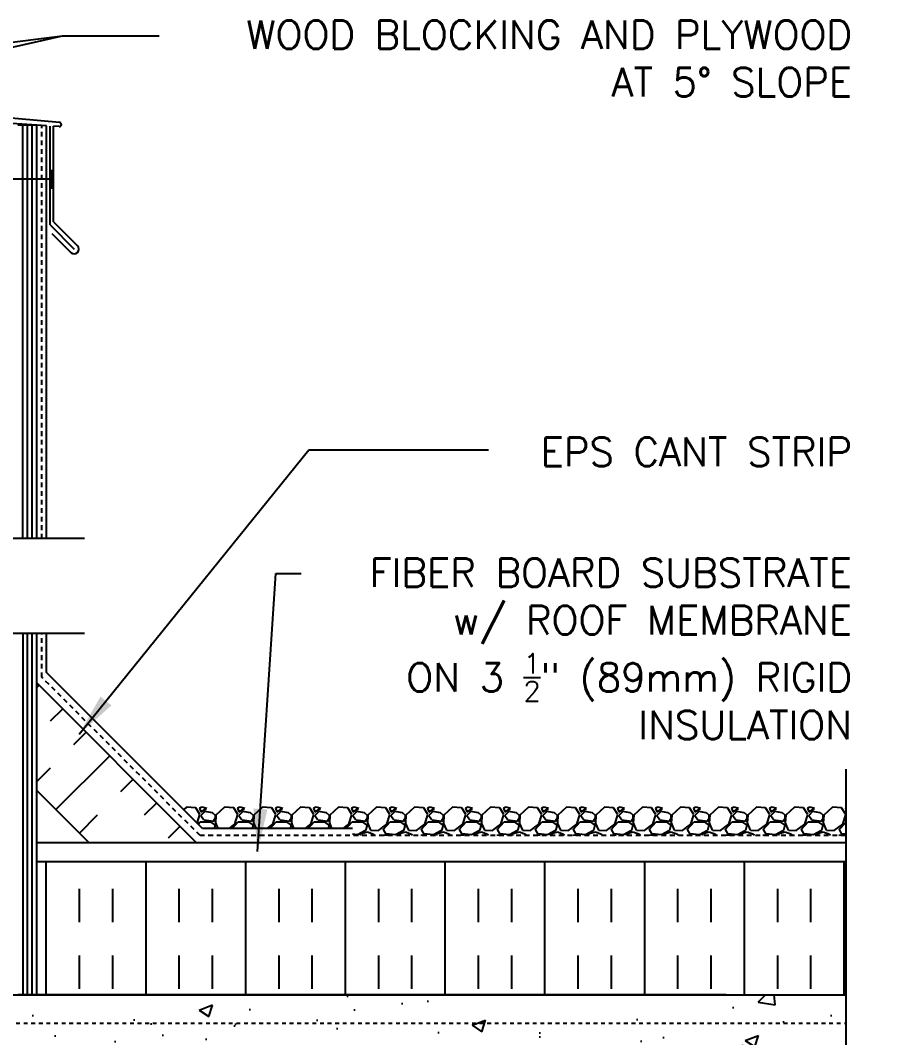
# Model space of a CAD drawing. Header units: inches. Extents: x 186.1 to 244.3, y 174.6 to 253.3.
# Drawn here: x 221.57 to 244.29, y 225.68 to 252.44 of the extents above; entities that cross this region are included whole.
import ezdxf

# ---------------------------------------------------------------- set-up
doc = ezdxf.new("R2010")
doc.units = ezdxf.units.IN
doc.header["$LTSCALE"] = 0.5
doc.header["$MEASUREMENT"] = 0
doc.linetypes.add('DASHED2', pattern=[0.375, 0.25, -0.125])
doc.linetypes.add('HIDDEN2', pattern=[0.1875, 0.125, -0.0625])
for name, color, linetype in [('HATCH', 12, 'Continuous'), ('Hidden2', 12, 'HIDDEN2'), ('line25', 2, 'Continuous'), ('LINE50', 5, 'Continuous'), ('LINE9', 9, 'Continuous'), ('TEXT', 4, 'Continuous')]:
    doc.layers.add(name, color=color, linetype=linetype)
doc.styles.add('DIM', font='romans.shx', dxfattribs={"width": 0.7})
doc.styles.add('ROMANS', font='romans.shx', dxfattribs={"height": 0.75})
doc.dimstyles.new('ext_12', dxfattribs={"dimscale": 12, "dimtxt": 0.075, "dimasz": 0.09375, "dimexe": 0.09375, "dimexo": 0.0625, "dimgap": 0.0625, "dimtad": 1, "dimdec": 1, "dimzin": 2, "dimdsep": 46, "dimlunit": 4, "dimtxsty": 'DIM', "dimcen": 0.09, "dimdle": 0.09375, "dimclrt": 4, "dimadec": 0, "dimazin": 0, "dimtfac": 1, "dimtdec": 1, "dimtmove": 2, "dimatfit": 3, "dimfxl": 1, "dimfrac": 2, "dimtolj": 1, "dimtzin": 0, "dimarcsym": 0})

msp = doc.modelspace()

# ---------------------------------------------------------------- hatches: boundary and pattern name
at = {"layer": 'HATCH'}
h = msp.add_hatch(dxfattribs=at)
h.set_pattern_fill('AR-CONC', color=256, scale=0.5)
h.set_pattern_definition([(50, (0, 0), (3.5863, -0.31376), [0.375, -4.125]), (355, (0, 0), (-0.693757, 3.76096), [0.3, -3.3]), (100.4514, (0.299, -0.026), (2.892544, 3.4472), [0.3187, -3.50571]), (46.1842, (0, 1), (5.336207, -0.827596), [0.5625, -6.1875]), (96.6356, (0.4447, 0.931), (4.67331, 4.87059), [0.47805, -5.25857]), (351.1842, (0, 1), (4.67331, 4.87059), [0.45, -4.95]), (21, (0.5, 0.75), (2.984535, -2.013094), [0.375, -4.125]), (326, (0.5, 0.75), (1.216577, 3.62575), [0.3, -3.3]), (71.4514, (0.7487, 0.5822), (4.201112, 1.612656), [0.3187, -3.50571]), (37.5, (0, 0), (0.0607993, 1.6644693), [0, -3.26, 0, -3.35, 0, -3.3125]), (7.5, (0, 0), (1.315348, 1.972059), [0, -1.91, 0, -3.185, 0, -1.2625]), (327.5, (-1.115, 0), (2.669112, -0.1127744), [0, -1.25, 0, -3.9, 0, -5.175]), (317.5, (-1.615, 0), (2.915931, 0.500525), [0, -1.625, 0, -2.59, 0, -3.675])])
h.paths.add_polyline_path([(218.882, 203.116, 0.08841), (218.736, 203.213), (218.646, 203.213), (218.646, 203.255, -0.249069), (218.536, 203.462), (218.536, 203.529, -0.414214), (218.598, 203.592), (218.646, 203.592), (218.646, 203.662), (218.541, 203.662, -0.155529), (218.365, 203.796, 0.180914), (217.947, 204.107), (216.366, 204.46, 0.054974), (216.039, 204.496), (213.882, 204.496), (211.724, 204.496, 0.054974), (211.397, 204.46), (209.816, 204.107, 0.180914), (209.398, 203.796, -0.155529), (209.223, 203.662), (209.118, 203.662), (209.118, 203.592), (209.165, 203.592, -0.414214), (209.228, 203.529), (209.228, 203.462, -0.249069), (209.118, 203.255), (209.118, 203.213), (209.028, 203.213, 0.088416), (208.882, 203.116), (208.882, 200.249), (211.278, 200.249), (212.278, 201.249), (212.278, 200.249), (212.278, 199.249), (213.278, 200.249), (218.882, 200.249)])
h.paths.add_polyline_path([(218.882, 210.628), (218.252, 210.628), (218.252, 210.74), (218.372, 210.94), (218.372, 212.302, 0.268138), (218.21, 212.45), (209.553, 212.45, 0.268156), (209.392, 212.302), (209.392, 210.94), (209.512, 210.74), (209.512, 210.628), (208.882, 210.628), (208.882, 209.308), (208.882, 207.308, 0.088416), (209.028, 207.211), (209.118, 207.211), (209.118, 207.169, -0.249069), (209.228, 206.962), (209.228, 206.894, -0.414214), (209.165, 206.832), (209.118, 206.832), (209.118, 206.762), (209.223, 206.762, 0.231736), (209.58, 206.913, -0.8344), (209.792, 206.787), (209.78, 206.766, 2.155404), (210.319, 206.96, -1), (210.532, 207.471, -0.311223), (211.241, 206.455), (211.241, 206.29, 1.661382), (211.802, 206.643, -1), (212.015, 207.154, -0.30095), (212.752, 206.282, 1.661382), (213.313, 206.635, 0.055617), (213.133, 206.68, -0.843243), (213.168, 207.113, -0.047544), (213.882, 207.177, -0.047544), (214.595, 207.113, -0.843243), (214.63, 206.68, 0.055617), (214.45, 206.635, 1.661382), (215.011, 206.282, -0.30095), (215.748, 207.154, -1), (215.961, 206.643, 1.661382), (216.522, 206.29), (216.522, 206.455, -0.311223), (217.231, 207.471, -1), (217.444, 206.96, 2.155404), (217.983, 206.766), (217.971, 206.787, -0.834375), (218.183, 206.913, 0.23174), (218.541, 206.762), (218.646, 206.762), (218.646, 206.832), (218.598, 206.832, -0.414214), (218.536, 206.894), (218.536, 206.962, -0.249069), (218.646, 207.169), (218.646, 207.211), (218.736, 207.211, 0.08841), (218.882, 207.308), (218.882, 209.308)])
h.paths.add_polyline_path([(213.805, 213.853, 0.225652), (213.43, 214.228), (209.767, 214.228, 0.225652), (209.392, 213.853), (209.392, 213.012, 0.225652), (209.767, 212.637), (213.43, 212.637, 0.225652), (213.805, 213.012)])
h.paths.add_polyline_path([(213.805, 215.635, 0.225652), (213.43, 216.01), (209.767, 216.01, 0.225652), (209.392, 215.635), (209.392, 214.794, 0.225652), (209.767, 214.419), (213.43, 214.419, 0.225652), (213.805, 214.794)])
h.paths.add_polyline_path([(218.372, 215.635, 0.225652), (217.997, 216.01), (214.333, 216.01, 0.225652), (213.958, 215.635), (213.958, 214.794, 0.225652), (214.333, 214.419), (217.997, 214.419, 0.225652), (218.372, 214.794)])
h.paths.add_polyline_path([(218.372, 213.853, 0.225652), (217.997, 214.228), (214.333, 214.228, 0.225652), (213.958, 213.853), (213.958, 213.012, 0.225652), (214.333, 212.637), (217.997, 212.637, 0.225652), (218.372, 213.012)])
h.paths.add_polyline_path([(216.882, 223.558), (215.382, 223.558, 0.506889), (214.808, 223.545, 0.520567), (214.434, 223.545, 0.520567), (213.979, 223.545, 0.520567), (213.638, 223.545, 0.520567), (213.155, 223.545, 0.520567), (212.681, 223.545, 0.520567), (211.96, 223.545, 0.520567), (211.64, 223.545, 0.520567), (211.128, 223.545, 0.520567), (210.758, 223.545, 0.520567), (210.491, 223.545, 0.520567), (209.974, 223.545, 0.520567), (209.608, 223.545, 0.439943), (209.246, 223.593), (209.246, 222.463), (208.882, 222.463), (208.882, 221.713), (209.246, 221.713), (209.246, 220.513), (208.882, 220.513), (208.882, 219.763), (209.246, 219.763), (209.246, 218.979, -0.385423), (209.292, 218.929), (209.292, 218.899), (209.392, 218.899), (209.392, 217.062, 0.108933), (209.544, 217.175, -0.8344), (209.756, 217.05), (209.744, 217.028, 2.155404), (210.283, 217.223, -1), (210.496, 217.734, -0.311223), (211.205, 216.718), (211.205, 216.553, 1.661382), (211.766, 216.905, -1), (211.979, 217.417, -0.30095), (212.716, 216.544, 1.661382), (213.277, 216.897, 0.055617), (213.097, 216.943, -0.843243), (213.132, 217.375, -0.049932), (213.882, 217.439, -0.049932), (214.631, 217.375, -0.843243), (214.666, 216.943, 0.055617), (214.486, 216.897, 1.661382), (215.047, 216.544, -0.30095), (215.784, 217.417, -1), (215.997, 216.905, 1.661382), (216.558, 216.553), (216.558, 216.718, -0.311223), (217.267, 217.734, -1), (217.48, 217.223, 2.155404), (218.019, 217.028), (218.007, 217.05, -0.834375), (218.219, 217.175, 0.10894), (218.372, 217.062), (218.372, 218.899), (218.472, 218.899), (218.472, 218.929, -0.385423), (218.517, 218.979), (218.517, 219.763), (218.882, 219.763), (218.882, 220.058), (218.882, 223.558), (217.382, 223.558), (217.382, 219.766), (217.66, 219.766), (217.66, 219.539), (217.4, 219.539), (217.132, 219.539), (216.603, 219.539), (216.603, 219.766), (216.882, 219.766)])
h.paths.add_polyline_path([(215.382, 225.558), (215.632, 225.558), (243.292, 225.558), (243.292, 226.808), (219.569, 226.808, 0.505123), (219.122, 226.797, 0.520567), (218.609, 226.797, 0.520567), (218.002, 226.797, 0.520567), (217.412, 226.797, 0.520567), (216.844, 226.797, 0.520567), (216.426, 226.797, 0.520567), (215.784, 226.797, 0.520567), (215.289, 226.797, 0.520567), (214.812, 226.797, 0.520567), (214.37, 226.797, 0.520567), (213.918, 226.797, 0.520567), (213.431, 226.797, 0.520567), (212.905, 226.797, 0.520567), (212.432, 226.797, 0.520567), (211.822, 226.797, 0.520567), (211.451, 226.797, 0.520567), (210.94, 226.797, 0.520567), (210.474, 226.797, 0.520567), (209.962, 226.797, 0.520567), (209.513, 226.797, 0.520567), (209.176, 226.797, 0.399747), (208.882, 226.857), (208.882, 225.613), (209.246, 225.613), (209.246, 224.413), (208.882, 224.413), (208.882, 223.663), (209.246, 223.663), (209.246, 223.593, -0.439943), (209.608, 223.545, -0.520567), (209.974, 223.545, -0.520567), (210.491, 223.545, -0.520567), (210.758, 223.545, -0.520567), (211.128, 223.545, -0.520567), (211.64, 223.545, -0.520567), (211.96, 223.545, -0.520567), (212.681, 223.545, -0.520567), (213.155, 223.545, -0.520567), (213.638, 223.545, -0.520567), (213.979, 223.545, -0.520567), (214.434, 223.545, -0.520567), (214.808, 223.545, -0.506889), (215.382, 223.558)])
h.paths.add_polyline_path([(243.292, 225.308), (215.882, 225.308), (215.882, 225.058), (219.983, 225.058), (220.983, 224.058), (243.292, 224.058)], flags=17)
h.paths.add_polyline_path([(243.292, 225.558), (215.632, 225.558, -0.414214), (215.882, 225.308), (243.292, 225.308)], flags=17)
h.paths.add_polyline_path([(218.882, 229.308, 0.08841), (218.736, 229.405), (218.646, 229.405), (218.646, 229.447, -0.249069), (218.536, 229.654), (218.536, 229.722, -0.414214), (218.598, 229.784), (218.646, 229.784), (218.646, 229.854), (218.541, 229.854, 0.231736), (218.183, 229.703, -0.8344), (217.971, 229.829), (217.983, 229.85, 2.155404), (217.444, 229.656, -1), (217.231, 229.144, -0.311223), (216.522, 230.16), (216.522, 230.325, 1.661382), (215.961, 229.973, -1), (215.748, 229.462, -0.30095), (215.011, 230.334, 1.661382), (214.45, 229.981, 0.055617), (214.63, 229.936, -0.843243), (214.595, 229.503, -0.047544), (213.882, 229.438, -0.047544), (213.168, 229.503, -0.843243), (213.133, 229.936, 0.055617), (213.313, 229.981, 1.661382), (212.752, 230.334, -0.30095), (212.015, 229.462, -1), (211.802, 229.973, 1.661382), (211.241, 230.325), (211.241, 230.16, -0.311223), (210.532, 229.144, -1), (210.319, 229.656, 2.155404), (209.78, 229.85), (209.792, 229.829, -0.834375), (209.58, 229.703, 0.23174), (209.223, 229.854), (209.118, 229.854), (209.118, 229.784), (209.165, 229.784, -0.414214), (209.228, 229.722), (209.228, 229.654, -0.249069), (209.118, 229.447), (209.118, 229.405), (209.028, 229.405, 0.088416), (208.882, 229.308), (208.882, 227.308), (208.882, 226.857, -0.399747), (209.176, 226.797, -0.520567), (209.513, 226.797, -0.520567), (209.962, 226.797, -0.520567), (210.474, 226.797, -0.520567), (210.94, 226.797, -0.520567), (211.451, 226.797, -0.520567), (211.822, 226.797, -0.520567), (212.432, 226.797, -0.520567), (212.905, 226.797, -0.520567), (213.431, 226.797, -0.520567), (213.918, 226.797, -0.520567), (214.37, 226.797, -0.520567), (214.812, 226.797, -0.520567), (215.289, 226.797, -0.520567), (215.784, 226.797, -0.520567), (216.426, 226.797, -0.520567), (216.844, 226.797, -0.520567), (217.412, 226.797, -0.520567), (218.002, 226.797, -0.520567), (218.609, 226.797, -0.520567), (219.122, 226.797, -0.505123), (219.569, 226.808), (219.569, 227.308), (218.882, 227.308)])
h.paths.add_polyline_path([(218.646, 233.361), (218.646, 233.403), (218.736, 233.403, 0.08841), (218.882, 233.5), (218.882, 236.308), (213.02, 236.308), (212.02, 237.308), (212.02, 235.308), (211.02, 236.308), (208.882, 236.308), (208.882, 233.5, 0.088416), (209.028, 233.403), (209.118, 233.403), (209.118, 233.361, -0.249069), (209.228, 233.154), (209.228, 233.087, -0.414214), (209.165, 233.024), (209.118, 233.024), (209.118, 232.954), (209.223, 232.954, -0.155529), (209.398, 232.82, 0.180914), (209.816, 232.509), (211.397, 232.156, 0.054974), (211.724, 232.12), (213.882, 232.12), (216.039, 232.12, 0.054974), (216.366, 232.156), (217.947, 232.509, 0.180914), (218.365, 232.82, -0.155529), (218.541, 232.954), (218.646, 232.954), (218.646, 233.024), (218.598, 233.024, -0.414214), (218.536, 233.087), (218.536, 233.154, -0.249069)])
h.paths.add_polyline_path([(218.882, 241.871, 0.08841), (218.736, 241.969), (218.646, 241.969), (218.646, 242.011, -0.249069), (218.536, 242.218), (218.536, 242.285, -0.414214), (218.598, 242.348), (218.646, 242.348), (218.646, 242.418), (218.541, 242.418, -0.155529), (218.365, 242.552, 0.180914), (217.947, 242.863), (216.366, 243.216, 0.054974), (216.039, 243.252), (213.882, 243.252), (211.724, 243.252, 0.054974), (211.397, 243.216), (209.816, 242.863, 0.180914), (209.398, 242.552, -0.155529), (209.223, 242.418), (209.118, 242.418), (209.118, 242.348), (209.165, 242.348, -0.414214), (209.228, 242.285), (209.228, 242.218, -0.249069), (209.118, 242.011), (209.118, 241.969), (209.028, 241.969, 0.088416), (208.882, 241.871), (208.882, 238.808), (211.02, 238.808), (212.02, 237.808), (212.02, 239.808), (213.02, 238.808), (218.882, 238.808)])
h.paths.add_polyline_path([(218.882, 246.784, 0.336749), (218.22, 246.679, 0.520567), (217.833, 246.679, 0.520567), (217.333, 246.679, 0.259173), (216.882, 246.898, 0.259173), (216.43, 246.679, 0.520567), (215.93, 246.679, 0.520567), (215.543, 246.679, 0.336749), (214.882, 246.784, 0.336749), (214.22, 246.679, 0.520567), (213.833, 246.679, 0.520567), (213.333, 246.679, 0.520567), (212.486, 246.679, 0.520567), (212.204, 246.679, 0.520567), (211.309, 246.679, 0.520567), (210.57, 246.679, 0.520567), (209.877, 246.679, 0.520567), (209.656, 246.679, 0.321585), (208.882, 246.704), (208.882, 246.064, 0.088416), (209.028, 245.966), (209.118, 245.966), (209.118, 245.925, -0.249069), (209.228, 245.718), (209.228, 245.65, -0.414214), (209.165, 245.588), (209.118, 245.588), (209.118, 245.518), (209.223, 245.518, 0.231736), (209.58, 245.669, -0.8344), (209.792, 245.543), (209.78, 245.522, 2.155404), (210.319, 245.716, -1), (210.532, 246.227, -0.311223), (211.241, 245.211), (211.241, 245.046, 1.661382), (211.802, 245.399, -1), (212.015, 245.91, -0.30095), (212.752, 245.038, 1.661382), (213.313, 245.391, 0.055617), (213.133, 245.436, -0.843243), (213.168, 245.868, -0.047544), (213.882, 245.933, -0.047544), (214.595, 245.868, -0.843243), (214.63, 245.436, 0.055617), (214.45, 245.391, 1.661382), (215.011, 245.038, -0.30095), (215.748, 245.91, -1), (215.961, 245.399, 1.661382), (216.522, 245.046), (216.522, 245.211, -0.311223), (217.231, 246.227, -1), (217.444, 245.716, 2.155404), (217.983, 245.522), (217.971, 245.543, -0.834375), (218.183, 245.669, 0.23174), (218.541, 245.518), (218.646, 245.518), (218.646, 245.588), (218.598, 245.588, -0.414214), (218.536, 245.65), (218.536, 245.718, -0.249069), (218.646, 245.925), (218.646, 245.966), (218.736, 245.966, 0.08841), (218.882, 246.064)])
h = msp.add_hatch(dxfattribs=at)
h.set_pattern_fill('INSUL', color=256, scale=7, angle=45, style=0)
h.set_pattern_definition([(45, (114.7034, 71.9068), (-1.856155, 1.856155), []), (45, (114.0847, 72.5255), (-1.856155, 1.856155), [0.875, -0.875]), (45, (113.466, 73.1442), (-1.856155, 1.856155), [0.875, -0.875])])
h.paths.add_polyline_path([(223.255, 230.933), (226.083, 230.933), (222.007, 235.01), (222.007, 232.181)])
h = msp.add_hatch(dxfattribs=at)
h.set_pattern_fill('INSUL', color=256, scale=7, angle=90, style=0)
h.set_pattern_definition([(90, (243.2505, 228.7157), (-2.625, 2e-16), []), (90, (242.3755, 228.7157), (-2.625, 2e-16), [0.875, -0.875]), (90, (241.5005, 228.7157), (-2.625, 2e-16), [0.875, -0.875])])
h.paths.add_polyline_path([(222.007, 230.308), (222.007, 226.808), (240.146, 226.808), (240.146, 230.308)])
h.paths.add_polyline_path([(243.292, 226.808), (243.292, 230.308), (240.155, 230.308), (240.155, 226.808)])

# ---------------------------------------------------------------- linework, layer by layer
for p, q in [((222.598, 249.76), (201.632, 251.595)), ((222.257, 249.667), (220.95, 249.758)), ((221.632, 238.808), (221.632, 249.684)), ((221.757, 238.808), (221.757, 249.684)), ((221.882, 238.808), (221.882, 249.684)), ((222.257, 238.808), (222.257, 249.667)), ((222.35, 247.062), (222.35, 249.659)), ((222.588, 249.647), (222.444, 249.656)), ((222.444, 247.145), (222.444, 249.656)), ((222.35, 247.062), (222.987, 246.425)), ((222.444, 247.145), (223.075, 246.514)), ((222.4, 246.836), (222.898, 246.337)), ((221.632, 236.308), (221.632, 226.808)), ((221.757, 226.808), (221.757, 236.308)), ((221.882, 226.808), (221.882, 236.308)), ((222.257, 235.29), (222.257, 236.308)), ((226.364, 231.183), (222.257, 235.29)), ((225.944, 231.747), (225.868, 231.678)), ((226.184, 231.726), (225.944, 231.746)), ((226.295, 231.547), (226.185, 231.727)), ((226.222, 231.324), (226.293, 231.547)), ((226.353, 231.746), (226.283, 231.716)), ((226.283, 231.717), (226.323, 231.617)), ((226.323, 231.617), (226.473, 231.707)), ((226.423, 231.627), (226.323, 231.527)), ((226.323, 231.527), (226.403, 231.407)), ((226.474, 231.707), (226.354, 231.747)), ((226.624, 231.597), (226.424, 231.627)), ((226.705, 231.525), (226.625, 231.595)), ((226.713, 231.537), (226.703, 231.327)), ((226.703, 231.467), (226.703, 231.527)), ((226.944, 231.747), (226.714, 231.537)), ((227.184, 231.726), (226.944, 231.746)), ((227.295, 231.547), (227.185, 231.727)), ((227.213, 231.297), (227.293, 231.547)), ((227.353, 231.746), (227.283, 231.716)), ((227.283, 231.717), (227.323, 231.617)), ((227.323, 231.617), (227.473, 231.707)), ((227.423, 231.627), (227.323, 231.527)), ((227.323, 231.527), (227.403, 231.407)), ((227.474, 231.707), (227.354, 231.747)), ((227.624, 231.597), (227.424, 231.627)), ((227.705, 231.525), (227.625, 231.595)), ((227.713, 231.537), (227.703, 231.327)), ((227.703, 231.467), (227.703, 231.527)), ((227.944, 231.747), (227.714, 231.537)), ((228.184, 231.726), (227.944, 231.746)), ((228.295, 231.547), (228.185, 231.727)), ((228.213, 231.297), (228.293, 231.546)), ((228.353, 231.746), (228.283, 231.716)), ((228.283, 231.717), (228.323, 231.617)), ((228.323, 231.617), (228.473, 231.707)), ((228.423, 231.627), (228.323, 231.527)), ((228.323, 231.527), (228.403, 231.407)), ((228.474, 231.707), (228.354, 231.747)), ((228.624, 231.597), (228.424, 231.627)), ((228.705, 231.525), (228.625, 231.595)), ((228.713, 231.537), (228.703, 231.327)), ((228.703, 231.467), (228.703, 231.527)), ((228.944, 231.747), (228.714, 231.537)), ((229.184, 231.726), (228.944, 231.746)), ((229.295, 231.547), (229.185, 231.727)), ((229.213, 231.296), (229.293, 231.546)), ((229.353, 231.746), (229.283, 231.716)), ((229.283, 231.717), (229.323, 231.617)), ((229.323, 231.617), (229.473, 231.707)), ((229.423, 231.627), (229.323, 231.527)), ((229.323, 231.527), (229.403, 231.407)), ((229.474, 231.707), (229.354, 231.747)), ((229.624, 231.597), (229.424, 231.627)), ((229.705, 231.525), (229.625, 231.595)), ((229.713, 231.537), (229.703, 231.327)), ((229.703, 231.467), (229.703, 231.527)), ((229.944, 231.747), (229.714, 231.537)), ((230.184, 231.726), (229.944, 231.746)), ((230.295, 231.547), (230.185, 231.727)), ((230.213, 231.296), (230.293, 231.546)), ((230.353, 231.746), (230.283, 231.716)), ((230.283, 231.717), (230.323, 231.617)), ((230.323, 231.617), (230.473, 231.707)), ((230.423, 231.627), (230.323, 231.527)), ((230.323, 231.527), (230.403, 231.407)), ((230.474, 231.707), (230.354, 231.747)), ((230.624, 231.597), (230.424, 231.627)), ((230.705, 231.525), (230.625, 231.595)), ((230.713, 231.537), (230.703, 231.327)), ((230.703, 231.467), (230.703, 231.527)), ((230.944, 231.747), (230.714, 231.537)), ((231.184, 231.726), (230.944, 231.746)), ((231.295, 231.547), (231.185, 231.727)), ((231.213, 231.296), (231.293, 231.546)), ((231.353, 231.746), (231.283, 231.716)), ((231.283, 231.717), (231.323, 231.617)), ((231.323, 231.617), (231.473, 231.707)), ((231.423, 231.627), (231.323, 231.527)), ((231.323, 231.527), (231.403, 231.407)), ((231.474, 231.707), (231.354, 231.747)), ((231.624, 231.597), (231.424, 231.627)), ((231.705, 231.525), (231.625, 231.595)), ((231.713, 231.537), (231.703, 231.327)), ((231.703, 231.467), (231.703, 231.527)), ((231.944, 231.747), (231.714, 231.537)), ((232.184, 231.726), (231.944, 231.746)), ((232.295, 231.547), (232.185, 231.727)), ((232.213, 231.296), (232.293, 231.546)), ((232.353, 231.746), (232.283, 231.716)), ((232.283, 231.717), (232.323, 231.617)), ((232.323, 231.617), (232.473, 231.707)), ((232.423, 231.627), (232.323, 231.527)), ((232.323, 231.527), (232.403, 231.407)), ((232.474, 231.707), (232.354, 231.747)), ((232.624, 231.597), (232.424, 231.627)), ((232.705, 231.525), (232.625, 231.595)), ((232.713, 231.537), (232.703, 231.327)), ((232.703, 231.467), (232.703, 231.527)), ((232.944, 231.747), (232.714, 231.537)), ((233.184, 231.726), (232.944, 231.746)), ((233.295, 231.547), (233.185, 231.727)), ((233.213, 231.296), (233.293, 231.546)), ((233.353, 231.746), (233.283, 231.716)), ((233.283, 231.717), (233.323, 231.617)), ((233.323, 231.617), (233.473, 231.707)), ((233.423, 231.627), (233.323, 231.527)), ((233.323, 231.527), (233.403, 231.407)), ((233.474, 231.707), (233.354, 231.747)), ((233.624, 231.597), (233.424, 231.627)), ((233.705, 231.525), (233.625, 231.595)), ((233.713, 231.537), (233.703, 231.327)), ((233.703, 231.467), (233.703, 231.527)), ((233.944, 231.747), (233.714, 231.537)), ((234.184, 231.726), (233.944, 231.746)), ((234.295, 231.547), (234.185, 231.727)), ((234.213, 231.296), (234.293, 231.546)), ((234.353, 231.746), (234.283, 231.716)), ((234.283, 231.717), (234.323, 231.617)), ((234.323, 231.617), (234.473, 231.707)), ((234.423, 231.627), (234.323, 231.527)), ((234.323, 231.527), (234.403, 231.407)), ((234.474, 231.707), (234.354, 231.747)), ((234.624, 231.597), (234.424, 231.627)), ((234.705, 231.525), (234.625, 231.595)), ((234.713, 231.537), (234.703, 231.327)), ((234.703, 231.467), (234.703, 231.527)), ((234.944, 231.747), (234.714, 231.537)), ((235.184, 231.726), (234.944, 231.746)), ((235.295, 231.547), (235.185, 231.727)), ((235.213, 231.296), (235.293, 231.546)), ((235.353, 231.746), (235.283, 231.716)), ((235.283, 231.717), (235.323, 231.617)), ((235.323, 231.617), (235.473, 231.707)), ((235.423, 231.627), (235.323, 231.527)), ((235.323, 231.527), (235.403, 231.407)), ((235.474, 231.707), (235.354, 231.747)), ((235.624, 231.597), (235.424, 231.627)), ((235.705, 231.525), (235.625, 231.595)), ((235.713, 231.537), (235.703, 231.327)), ((235.703, 231.467), (235.703, 231.527)), ((235.944, 231.747), (235.714, 231.537)), ((236.184, 231.726), (235.944, 231.746)), ((236.295, 231.547), (236.185, 231.727)), ((236.213, 231.296), (236.293, 231.546)), ((236.353, 231.746), (236.283, 231.716)), ((236.283, 231.717), (236.323, 231.617)), ((236.323, 231.617), (236.473, 231.707)), ((236.423, 231.627), (236.323, 231.527)), ((236.323, 231.527), (236.403, 231.407)), ((236.474, 231.707), (236.354, 231.747)), ((236.624, 231.597), (236.424, 231.627)), ((236.705, 231.525), (236.625, 231.595)), ((236.713, 231.537), (236.703, 231.327)), ((236.703, 231.467), (236.703, 231.527)), ((236.944, 231.747), (236.714, 231.537)), ((237.184, 231.726), (236.944, 231.746)), ((237.295, 231.547), (237.185, 231.727)), ((237.213, 231.296), (237.293, 231.546)), ((237.353, 231.746), (237.283, 231.716)), ((237.283, 231.717), (237.323, 231.617)), ((237.323, 231.617), (237.473, 231.707)), ((237.423, 231.627), (237.323, 231.527)), ((237.323, 231.527), (237.403, 231.407)), ((237.474, 231.707), (237.354, 231.747)), ((237.624, 231.597), (237.424, 231.627)), ((237.705, 231.525), (237.625, 231.595)), ((237.713, 231.537), (237.703, 231.327)), ((237.703, 231.467), (237.703, 231.527)), ((237.944, 231.747), (237.714, 231.537)), ((238.184, 231.726), (237.944, 231.746)), ((238.295, 231.547), (238.185, 231.727)), ((238.213, 231.296), (238.293, 231.546)), ((238.353, 231.746), (238.283, 231.716)), ((238.283, 231.717), (238.323, 231.617)), ((238.323, 231.617), (238.473, 231.707)), ((238.423, 231.627), (238.323, 231.527)), ((238.323, 231.527), (238.403, 231.407)), ((238.474, 231.707), (238.354, 231.747)), ((238.624, 231.597), (238.424, 231.627)), ((238.705, 231.525), (238.625, 231.595)), ((238.713, 231.537), (238.703, 231.327)), ((238.703, 231.467), (238.703, 231.527)), ((238.944, 231.747), (238.714, 231.537)), ((239.184, 231.726), (238.944, 231.746)), ((239.295, 231.547), (239.185, 231.727)), ((239.213, 231.296), (239.293, 231.546)), ((239.353, 231.746), (239.283, 231.716)), ((239.283, 231.717), (239.323, 231.617)), ((239.323, 231.617), (239.473, 231.707)), ((239.423, 231.627), (239.323, 231.527)), ((239.323, 231.527), (239.403, 231.407)), ((239.474, 231.707), (239.354, 231.747)), ((239.624, 231.597), (239.424, 231.627)), ((239.705, 231.525), (239.625, 231.595)), ((239.713, 231.537), (239.703, 231.327)), ((239.703, 231.467), (239.703, 231.527)), ((239.944, 231.747), (239.714, 231.537)), ((240.184, 231.726), (239.944, 231.746)), ((240.295, 231.547), (240.185, 231.727)), ((240.213, 231.296), (240.293, 231.546)), ((240.353, 231.746), (240.283, 231.716)), ((240.283, 231.717), (240.323, 231.617)), ((240.323, 231.617), (240.473, 231.707)), ((240.423, 231.627), (240.323, 231.527)), ((240.323, 231.527), (240.403, 231.407)), ((240.474, 231.707), (240.354, 231.747)), ((240.624, 231.597), (240.424, 231.627)), ((240.705, 231.525), (240.625, 231.595)), ((240.713, 231.537), (240.703, 231.327)), ((240.703, 231.467), (240.703, 231.527)), ((240.944, 231.747), (240.714, 231.537)), ((241.184, 231.726), (240.944, 231.746)), ((241.295, 231.547), (241.185, 231.727)), ((241.213, 231.296), (241.293, 231.546)), ((241.353, 231.746), (241.283, 231.716)), ((241.283, 231.717), (241.323, 231.617)), ((241.323, 231.617), (241.473, 231.707)), ((241.423, 231.627), (241.323, 231.527)), ((241.323, 231.527), (241.403, 231.407)), ((241.474, 231.707), (241.354, 231.747)), ((241.624, 231.597), (241.424, 231.627)), ((241.705, 231.525), (241.625, 231.595)), ((241.713, 231.537), (241.703, 231.327)), ((241.703, 231.467), (241.703, 231.527)), ((241.944, 231.747), (241.714, 231.537)), ((242.184, 231.726), (241.944, 231.746)), ((242.295, 231.547), (242.185, 231.727)), ((242.213, 231.296), (242.293, 231.546)), ((242.353, 231.746), (242.283, 231.716)), ((242.283, 231.717), (242.323, 231.617)), ((242.323, 231.617), (242.473, 231.707)), ((242.423, 231.627), (242.323, 231.527)), ((242.323, 231.527), (242.403, 231.407)), ((242.474, 231.707), (242.354, 231.747)), ((242.624, 231.597), (242.424, 231.627)), ((242.705, 231.525), (242.625, 231.595)), ((242.713, 231.537), (242.703, 231.327)), ((242.703, 231.467), (242.703, 231.527)), ((242.944, 231.747), (242.714, 231.537)), ((243.184, 231.726), (242.944, 231.746)), ((243.292, 231.553), (243.185, 231.727)), ((243.213, 231.296), (243.292, 231.541)), ((243.292, 231.72), (243.283, 231.716)), ((243.283, 231.717), (243.292, 231.695)), ((226.25, 231.297), (226.303, 231.357)), ((226.303, 231.357), (226.563, 231.357)), ((226.404, 231.406), (226.654, 231.376)), ((226.563, 231.359), (226.693, 231.269)), ((226.653, 231.377), (226.703, 231.467)), ((226.694, 231.267), (226.67, 231.183)), ((226.702, 231.329), (226.763, 231.183)), ((227.065, 231.183), (227.213, 231.298)), ((227.147, 231.183), (227.303, 231.357)), ((227.303, 231.357), (227.563, 231.357)), ((227.404, 231.406), (227.654, 231.376)), ((227.563, 231.359), (227.693, 231.269)), ((227.653, 231.377), (227.703, 231.467)), ((227.694, 231.267), (227.67, 231.183)), ((227.702, 231.329), (227.763, 231.183)), ((228.065, 231.183), (228.213, 231.298)), ((228.147, 231.183), (228.303, 231.357)), ((228.303, 231.357), (228.563, 231.357)), ((228.404, 231.406), (228.654, 231.376)), ((228.563, 231.359), (228.693, 231.269)), ((228.654, 231.377), (228.704, 231.467)), ((228.694, 231.267), (228.67, 231.183)), ((228.702, 231.329), (228.763, 231.183)), ((229.065, 231.183), (229.213, 231.298)), ((229.147, 231.183), (229.303, 231.357)), ((229.303, 231.357), (229.563, 231.357)), ((229.404, 231.406), (229.654, 231.376)), ((229.563, 231.359), (229.693, 231.269)), ((229.654, 231.377), (229.704, 231.467)), ((229.694, 231.267), (229.67, 231.183)), ((229.702, 231.329), (229.763, 231.183)), ((230.065, 231.183), (230.213, 231.298)), ((230.147, 231.183), (230.303, 231.357)), ((230.303, 231.357), (230.563, 231.357)), ((230.404, 231.406), (230.654, 231.376)), ((230.563, 231.359), (230.693, 231.269)), ((230.654, 231.377), (230.704, 231.467)), ((230.694, 231.267), (230.654, 231.127)), ((230.702, 231.329), (230.782, 231.139)), ((230.993, 231.128), (231.213, 231.298)), ((231.123, 231.157), (231.303, 231.357)), ((231.303, 231.357), (231.563, 231.357)), ((231.404, 231.406), (231.654, 231.376)), ((231.563, 231.359), (231.693, 231.269)), ((231.654, 231.377), (231.704, 231.467)), ((231.694, 231.267), (231.654, 231.127)), ((231.702, 231.329), (231.782, 231.139)), ((231.993, 231.128), (232.213, 231.298)), ((232.123, 231.157), (232.303, 231.357)), ((232.303, 231.357), (232.563, 231.357)), ((232.404, 231.406), (232.654, 231.376)), ((232.563, 231.359), (232.693, 231.269)), ((232.654, 231.377), (232.704, 231.467)), ((232.694, 231.267), (232.654, 231.127)), ((232.702, 231.329), (232.782, 231.139)), ((232.993, 231.128), (233.213, 231.298)), ((233.123, 231.157), (233.303, 231.357)), ((233.303, 231.357), (233.563, 231.357)), ((233.404, 231.406), (233.654, 231.376)), ((233.563, 231.359), (233.693, 231.269)), ((233.654, 231.377), (233.704, 231.467)), ((233.694, 231.267), (233.654, 231.127)), ((233.702, 231.329), (233.782, 231.139)), ((233.993, 231.128), (234.213, 231.298)), ((234.123, 231.157), (234.303, 231.357)), ((234.303, 231.357), (234.563, 231.357)), ((234.404, 231.406), (234.654, 231.376)), ((234.563, 231.359), (234.693, 231.269)), ((234.654, 231.377), (234.704, 231.467)), ((234.694, 231.267), (234.654, 231.127)), ((234.702, 231.329), (234.782, 231.139)), ((234.993, 231.128), (235.213, 231.298)), ((235.123, 231.157), (235.303, 231.357)), ((235.303, 231.357), (235.563, 231.357)), ((235.404, 231.406), (235.654, 231.376)), ((235.563, 231.359), (235.693, 231.269)), ((235.654, 231.377), (235.704, 231.467)), ((235.694, 231.267), (235.654, 231.127)), ((235.702, 231.329), (235.782, 231.139)), ((235.993, 231.128), (236.213, 231.298)), ((236.123, 231.157), (236.303, 231.357)), ((236.303, 231.357), (236.563, 231.357)), ((236.404, 231.406), (236.654, 231.376)), ((236.563, 231.359), (236.693, 231.269)), ((236.654, 231.377), (236.704, 231.467)), ((236.694, 231.267), (236.654, 231.127)), ((236.702, 231.329), (236.782, 231.139)), ((236.993, 231.127), (237.213, 231.297)), ((237.123, 231.157), (237.303, 231.357)), ((237.303, 231.357), (237.563, 231.357)), ((237.404, 231.406), (237.654, 231.376)), ((237.563, 231.359), (237.693, 231.269)), ((237.654, 231.377), (237.704, 231.467)), ((237.694, 231.267), (237.654, 231.127)), ((237.702, 231.329), (237.782, 231.139)), ((237.993, 231.127), (238.213, 231.297)), ((238.123, 231.157), (238.303, 231.357)), ((238.303, 231.357), (238.563, 231.357)), ((238.404, 231.406), (238.654, 231.376)), ((238.563, 231.359), (238.693, 231.269)), ((238.654, 231.377), (238.704, 231.467)), ((238.694, 231.267), (238.654, 231.127)), ((238.702, 231.329), (238.782, 231.139)), ((238.993, 231.127), (239.213, 231.297)), ((239.123, 231.157), (239.303, 231.357)), ((239.303, 231.357), (239.563, 231.357)), ((239.404, 231.406), (239.654, 231.376)), ((239.563, 231.359), (239.693, 231.269)), ((239.654, 231.377), (239.704, 231.467)), ((239.694, 231.267), (239.654, 231.127)), ((239.702, 231.329), (239.782, 231.139)), ((239.993, 231.127), (240.213, 231.297)), ((240.123, 231.157), (240.303, 231.357)), ((240.303, 231.357), (240.563, 231.357)), ((240.404, 231.406), (240.654, 231.376)), ((240.563, 231.359), (240.693, 231.269)), ((240.654, 231.377), (240.704, 231.467)), ((240.694, 231.267), (240.654, 231.127)), ((240.702, 231.329), (240.782, 231.139)), ((240.993, 231.127), (241.213, 231.297)), ((241.123, 231.157), (241.303, 231.357)), ((241.303, 231.357), (241.563, 231.357)), ((241.404, 231.406), (241.654, 231.376)), ((241.563, 231.359), (241.693, 231.269)), ((241.654, 231.377), (241.704, 231.467)), ((241.694, 231.267), (241.654, 231.127)), ((241.702, 231.329), (241.782, 231.139)), ((241.993, 231.127), (242.213, 231.297)), ((242.123, 231.157), (242.303, 231.357)), ((242.303, 231.357), (242.563, 231.357)), ((242.404, 231.406), (242.654, 231.376)), ((242.563, 231.359), (242.693, 231.269)), ((242.654, 231.377), (242.704, 231.467)), ((242.694, 231.267), (242.654, 231.127)), ((242.702, 231.329), (242.782, 231.139)), ((242.993, 231.127), (243.213, 231.297)), ((243.123, 231.157), (243.292, 231.344)), ((230.312, 231.183), (226.364, 231.183)), ((230.312, 231.058), (230.312, 231.058)), ((230.443, 231.018), (230.312, 231.029)), ((230.654, 231.126), (230.444, 231.016)), ((230.521, 230.995), (230.543, 231.047)), ((230.543, 231.047), (230.703, 231.097)), ((230.703, 231.097), (230.863, 231.037)), ((230.783, 231.136), (230.993, 231.126)), ((230.863, 231.036), (230.883, 230.995)), ((231.214, 231.006), (231.113, 230.995)), ((231.195, 231.036), (231.125, 231.156)), ((231.443, 231.018), (231.193, 231.038)), ((231.261, 230.995), (231.213, 231.007)), ((231.654, 231.126), (231.444, 231.016)), ((231.521, 230.995), (231.543, 231.047)), ((231.543, 231.047), (231.703, 231.097)), ((231.703, 231.097), (231.863, 231.037)), ((231.783, 231.136), (231.993, 231.126)), ((231.863, 231.036), (231.883, 230.995)), ((232.214, 231.006), (232.113, 230.995)), ((232.195, 231.036), (232.125, 231.156)), ((232.443, 231.018), (232.193, 231.038)), ((232.261, 230.995), (232.213, 231.007)), ((232.654, 231.126), (232.444, 231.016)), ((232.521, 230.995), (232.543, 231.047)), ((232.543, 231.047), (232.703, 231.097)), ((232.703, 231.097), (232.863, 231.037)), ((232.783, 231.136), (232.993, 231.126)), ((232.863, 231.036), (232.883, 230.995)), ((233.214, 231.006), (233.113, 230.995)), ((233.195, 231.036), (233.125, 231.156)), ((233.443, 231.018), (233.193, 231.038)), ((233.261, 230.995), (233.213, 231.007)), ((233.654, 231.126), (233.444, 231.016)), ((233.521, 230.995), (233.543, 231.047)), ((233.543, 231.047), (233.703, 231.097)), ((233.703, 231.097), (233.863, 231.037)), ((233.783, 231.136), (233.993, 231.126)), ((233.863, 231.036), (233.883, 230.995)), ((234.214, 231.006), (234.113, 230.995)), ((234.195, 231.036), (234.125, 231.156)), ((234.443, 231.018), (234.193, 231.038)), ((234.261, 230.995), (234.213, 231.007)), ((234.654, 231.126), (234.444, 231.016)), ((234.521, 230.995), (234.543, 231.047)), ((234.543, 231.047), (234.703, 231.097)), ((234.703, 231.097), (234.863, 231.037)), ((234.783, 231.136), (234.993, 231.126)), ((234.863, 231.036), (234.883, 230.995)), ((235.214, 231.006), (235.113, 230.995)), ((235.195, 231.036), (235.125, 231.156)), ((235.443, 231.018), (235.193, 231.038)), ((235.261, 230.995), (235.213, 231.007)), ((235.654, 231.126), (235.444, 231.016)), ((235.521, 230.995), (235.543, 231.047)), ((235.543, 231.047), (235.703, 231.097)), ((235.703, 231.097), (235.863, 231.037)), ((235.783, 231.136), (235.993, 231.126)), ((235.863, 231.036), (235.883, 230.995)), ((236.214, 231.006), (236.113, 230.995)), ((236.195, 231.036), (236.125, 231.156)), ((236.443, 231.018), (236.193, 231.038)), ((236.262, 230.995), (236.213, 231.007)), ((236.654, 231.126), (236.444, 231.016)), ((236.521, 230.995), (236.543, 231.047)), ((236.543, 231.047), (236.703, 231.097)), ((236.703, 231.097), (236.863, 231.037)), ((236.783, 231.136), (236.993, 231.126)), ((236.863, 231.036), (236.883, 230.995)), ((237.214, 231.006), (237.113, 230.995)), ((237.195, 231.036), (237.125, 231.156)), ((237.443, 231.018), (237.193, 231.038)), ((237.262, 230.995), (237.213, 231.007)), ((237.654, 231.126), (237.444, 231.016)), ((237.521, 230.995), (237.543, 231.047)), ((237.543, 231.047), (237.703, 231.097)), ((237.703, 231.097), (237.863, 231.037)), ((237.783, 231.136), (237.993, 231.126)), ((237.863, 231.036), (237.883, 230.995)), ((238.214, 231.006), (238.113, 230.995)), ((238.195, 231.036), (238.125, 231.156)), ((238.443, 231.018), (238.193, 231.038)), ((238.262, 230.995), (238.213, 231.007)), ((238.654, 231.126), (238.444, 231.016)), ((238.521, 230.995), (238.543, 231.047)), ((238.543, 231.047), (238.703, 231.097)), ((238.703, 231.097), (238.863, 231.037)), ((238.783, 231.136), (238.993, 231.126)), ((238.863, 231.036), (238.883, 230.995)), ((239.214, 231.006), (239.113, 230.995)), ((239.195, 231.036), (239.125, 231.156)), ((239.443, 231.018), (239.193, 231.038)), ((239.262, 230.995), (239.213, 231.007)), ((239.654, 231.126), (239.444, 231.016)), ((239.521, 230.995), (239.543, 231.047)), ((239.543, 231.047), (239.703, 231.097)), ((239.703, 231.097), (239.863, 231.037)), ((239.783, 231.136), (239.993, 231.126)), ((239.863, 231.036), (239.883, 230.995)), ((240.214, 231.006), (240.113, 230.995)), ((240.195, 231.036), (240.125, 231.156)), ((240.443, 231.018), (240.193, 231.038)), ((240.262, 230.995), (240.213, 231.007)), ((240.654, 231.126), (240.444, 231.016)), ((240.521, 230.995), (240.543, 231.047)), ((240.543, 231.047), (240.703, 231.097)), ((240.703, 231.097), (240.863, 231.037)), ((240.783, 231.136), (240.993, 231.126)), ((240.863, 231.036), (240.883, 230.995)), ((241.214, 231.006), (241.113, 230.995)), ((241.195, 231.036), (241.125, 231.156)), ((241.443, 231.018), (241.193, 231.038)), ((241.262, 230.995), (241.213, 231.007)), ((241.654, 231.126), (241.444, 231.016)), ((241.521, 230.995), (241.543, 231.047)), ((241.543, 231.047), (241.703, 231.097)), ((241.703, 231.097), (241.863, 231.037)), ((241.783, 231.136), (241.993, 231.126)), ((241.863, 231.036), (241.883, 230.995)), ((242.214, 231.006), (242.113, 230.995)), ((242.195, 231.036), (242.125, 231.156)), ((242.443, 231.018), (242.193, 231.038)), ((242.262, 230.995), (242.213, 231.007)), ((242.654, 231.126), (242.444, 231.016)), ((242.521, 230.995), (242.543, 231.047)), ((242.543, 231.047), (242.703, 231.097)), ((242.703, 231.097), (242.863, 231.037)), ((242.783, 231.136), (242.993, 231.126)), ((242.863, 231.036), (242.883, 230.995)), ((243.214, 231.006), (243.113, 230.995)), ((243.195, 231.036), (243.125, 231.156)), ((243.292, 231.031), (243.193, 231.038)), ((243.262, 230.995), (243.213, 231.007))]:
    msp.add_line(p, q, dxfattribs=at)
for centre, radius, start, end in [((222.593, 249.704), 0.0567, 265, 85), ((222.987, 246.425), 0.125, 225, 45)]:
    msp.add_arc(centre, radius, start, end, dxfattribs=at)
at = {"layer": 'Hidden2', "linetype": 'HIDDEN2'}
msp.add_line((215.457, 226.058), (243.292, 226.058), dxfattribs=at)
at = {"layer": 'line25'}
for p, q in [((222.007, 249.684), (221.507, 249.684)), ((222.007, 238.808), (222.007, 249.684)), ((222.007, 226.808), (222.007, 236.308)), ((226.208, 230.808), (222.007, 235.01)), ((223.38, 230.808), (222.007, 232.181)), ((219.569, 226.808), (243.292, 226.808)), ((240.146, 226.808), (221.507, 226.808))]:
    msp.add_line(p, q, dxfattribs=at)
msp.add_lwpolyline([(243.292, 230.308), (222.007, 230.308)], dxfattribs=at)
at = {"layer": 'LINE50', "color": 9, "linetype": 'DASHED2'}
for p, q in [((222.132, 238.808), (222.132, 249.676)), ((222.132, 235.165), (222.132, 236.308)), ((226.301, 230.995), (222.132, 235.165)), ((243.292, 230.995), (226.301, 230.995))]:
    msp.add_line(p, q, dxfattribs=at)
at = {"layer": 'LINE9'}
for p, q in [((222.385, 248.262), (222.385, 248.512)), ((222.385, 248.262), (220.539, 248.262)), ((222.385, 248.262), (222.385, 248.012)), ((223.257, 238.808), (213.02, 238.808)), ((223.257, 236.308), (213.02, 236.308))]:
    msp.add_line(p, q, dxfattribs=at)
for points in [[(243.292, 232.747), (243.292, 221.652), (242.292, 220.652), (244.292, 220.652), (243.292, 219.652), (243.292, 208.558)], [(243.292, 230.808), (222.007, 230.808)]]:
    msp.add_lwpolyline(points, dxfattribs=at)

# ---------------------------------------------------------------- texts
at = {"layer": 'TEXT', "char_height": 0.75, "attachment_point": 3, "style": 'ROMANS'}
for s, insert, width in [('\\A1;WOOD BLOCKING AND PLYWOOD \\PAT 5%%D SLOPE', (243.46, 252.443), 19.25453), ('\\A1;EPS CANT STRIP', (243.46, 241.465), 9.59335), ('\\A1;FIBER BOARD SUBSTRATE\\Pw/ ROOF MEMBRANE \\PON 3 {\\H0.7x;\\S1/2;}" (89mm) RIGID \\PINSULATION', (243.46, 238.289), 26.1134)]:
    msp.add_mtext(s, dxfattribs=dict(at, insert=insert, width=width))

# ---------------------------------------------------------------- leaders
at = {"layer": 'TEXT'}
for points in [[(208.757, 248.94), (222.676, 252.032)], [(211.119, 250.596), (222.676, 252.032), (225.22, 252.032)], [(223.115, 233.662), (229.161, 241.141), (233.895, 241.141)], [(227.814, 230.574), (228.294, 237.89), (228.963, 237.89)]]:
    msp.add_leader(points, dimstyle='ext_12', override={"dimgap": 0.0625, "dimtad": 0}, dxfattribs=at)

doc.saveas('drawing.dxf')
